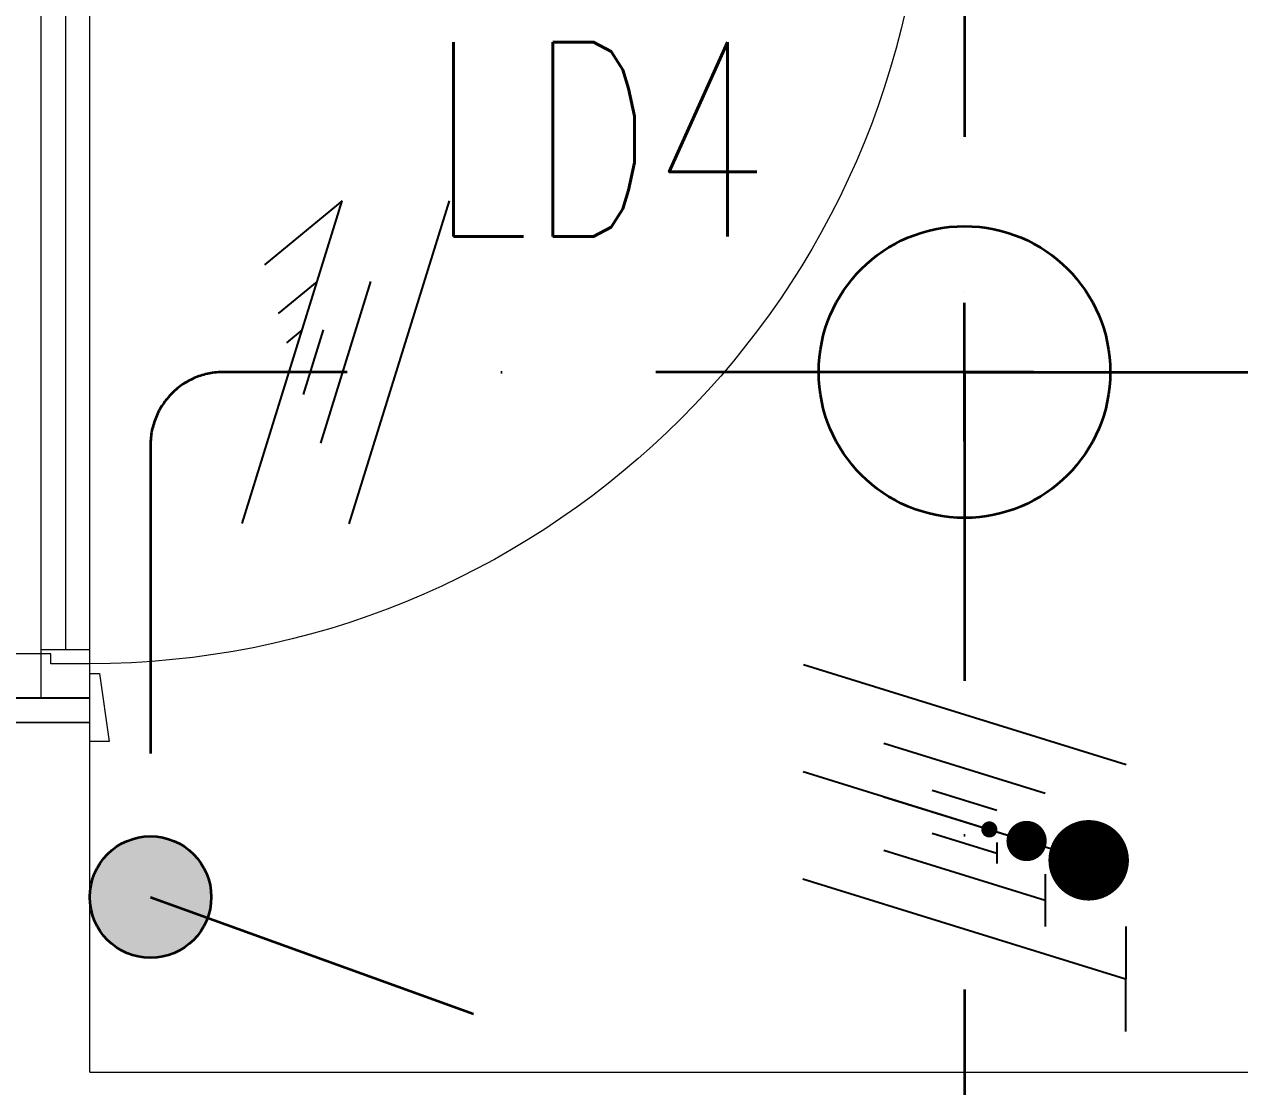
# Model space of a CAD drawing. Header units: inches. Extents: x -12418 to 57169, y -29325 to 19878.
# Drawn here: x 10431 to 11681, y -10032 to -8940 of the extents above; entities that cross this region are included whole.
import ezdxf
from ezdxf.enums import TextEntityAlignment as Align

# ---------------------------------------------------------------- set-up
doc = ezdxf.new("R2010")
doc.units = ezdxf.units.IN
doc.header["$LTSCALE"] = 25
doc.header["$MEASUREMENT"] = 0
doc.linetypes.add('DASHDOT', pattern=[25.4, 12.7, -6.35, 0, -6.35])
doc.layers.get('0').update_dxf_attribs({"color": 8})
for name, color, linetype, lineweight in [('00-Ground Floor$0$Aluminum', 251, 'Continuous', 5), ('00-Ground Floor$0$Walls', 251, 'Continuous', 5), ('00-Ground Floor$0$Wooden Joinery', 251, 'Continuous', 5), ('E-LITE-CIRC-NUMB', 6, 'Continuous', 25), ('E-LITE-CLNG @ 100', 150, 'Continuous', 35), ('E-LITE-CLNG-CNDT', 6, 'DASHDOT', 35), ('E-LITE-CTRL', 6, 'Continuous', 25), ('E-LITE-IDEN', 6, 'Continuous', 25), ('E-LITE-SWCH @ 100', 3, 'Continuous', 35), ('E-POWR-WIRE', 6, 'Continuous', 25), ('E-POWR-WIRE @ 100', 6, 'Continuous', 25), ('E-POWR-WIRE @ 20', 6, 'Continuous', 25), ('E-POWR-WIRE @ 50', 6, 'Continuous', 25)]:
    doc.layers.add(name, color=color, linetype=linetype, lineweight=lineweight)
doc.styles.add('DC_Simplex', font='SIMPLEX.shx', dxfattribs={"width": 0.7})

# ---------------------------------------------------------------- blocks, each defined once
blk = doc.blocks.new('00-Ground Floor$0$A$C72370EFE')
at = {"layer": '00-Ground Floor$0$Wooden Joinery'}
for p, q in [((-0.01, -0.03), (-0.01, -0.07)), ((0, -0.03), (-0.01, -0.03)), ((0.04, -0.03), (0.05, -0.03)), ((0.05, -0.03), (0.05, -0.07)), ((-0.01, -0.04), (-0.02, -0.04)), ((0.05, -0.04), (0.06, -0.04)), ((-0.01, -0.06), (-0.02, -0.06)), ((0.05, -0.06), (0.06, -0.06)), ((-0.05, -0.07), (-0.05, -0.16)), ((-0.03, -0.07), (-0.03, -0.16)), ((0, -0.07), (-0.01, -0.07)), ((0.04, -0.07), (0.05, -0.07)), ((0.07, -0.07), (0.07, -0.16)), ((0.09, -0.07), (0.09, -0.16)), ((-0.01, -0.17), (-0.02, -0.17)), ((-0.01, -0.17), (-0.01, -0.19)), ((0.05, -0.17), (0.06, -0.17)), ((0.05, -0.17), (0.05, -0.19)), ((-0.01, -0.19), (-0.02, -0.19)), ((0.05, -0.19), (0.06, -0.19))]:
    blk.add_line(p, q, dxfattribs=at)
for centre, radius, start, end in [((-0.02, -0.07), 0.03, 90, 180), ((0.06, -0.07), 0.03, 0, 90), ((-0.02, -0.07), 0.01, 90, 180), ((0.06, -0.07), 0.01, 0, 90), ((-0.02, -0.16), 0.03, 180, 270), ((-0.02, -0.16), 0.01, 180, 270), ((0.06, -0.16), 0.01, 270, 0), ((0.06, -0.16), 0.03, 270, 0)]:
    blk.add_arc(centre, radius, start, end, dxfattribs=at)
blk = doc.blocks.new('00-Ground Floor$0$A$C5DAD61B4')
at = {"layer": '00-Ground Floor$0$Wooden Joinery'}
for points in [[(80, 959.1), (80, 969.1), (10, 979.1), (10, 959.1)], [(940, 959.1), (940, 969.1), (1010, 979.1), (1010, 959.1)], [(70, 859.1), (70, 849.1), (0, 839.1), (0, 859.1)], [(120, 859.1), (120, 0), (80, 0), (80, 859.1)], [(950, 859.1), (950, 849.1), (1020, 839.1), (1020, 859.1)]]:
    blk.add_lwpolyline(points, close=True, dxfattribs=at)
for points in [[(45, 859.1), (45, 959.1), (20, 959.1), (20, 859.1), (45, 859.1)], [(45, 859.1), (80, 859.1), (80, 899.1), (90, 899.1), (90, 959.1), (45, 959.1), (45, 859.1)], [(975, 859.1), (940, 859.1), (940, 899.1), (930, 899.1), (930, 959.1), (975, 959.1), (975, 859.1)], [(975, 859.1), (975, 959.1), (1000, 959.1), (1000, 859.1), (975, 859.1)]]:
    blk.add_lwpolyline(points, dxfattribs=at)
blk.add_arc((80, 859.1), 860, 272.666, 0, dxfattribs=at)
at = {"layer": '00-Ground Floor$0$Wooden Joinery', "xscale": 999.9999999998854, "yscale": 999.9999999998854, "zscale": 999.9999999998854, "rotation": 180}
blk.add_blockref('00-Ground Floor$0$A$C72370EFE', (120, 0), dxfattribs=at)
blk = doc.blocks.new('00-Ground Floor$0$A$C76ae8329')
at = {"layer": '00-Ground Floor$0$Aluminum'}
for p, q in [((202.1, 404.6), (1182.1, 404.6)), ((227.1, 404.6), (227.1, 304.6)), ((1157.1, 404.6), (1157.1, 304.6)), ((227.1, 354.6), (1157.1, 354.6)), ((277.1, 354.6), (277.1, 304.6)), ((1107.1, 354.6), (1107.1, 304.6)), ((1107.1, 329.6), (277.1, 329.6)), ((202.1, 304.6), (1182.1, 304.6))]:
    blk.add_line(p, q, dxfattribs=at)
at = {"layer": '00-Ground Floor$0$Walls'}
for p, q in [((202.1, 304.6), (202.1, 404.6)), ((202.1, 304.6), (202.1, 404.6)), ((202.1, 404.6), (202.1, 304.6)), ((1182.1, 304.6), (1182.1, 404.6)), ((1182.1, 304.6), (1182.1, 404.6)), ((1182.1, 404.6), (1182.1, 304.6))]:
    blk.add_line(p, q, dxfattribs=at)
blk = doc.blocks.new('00-Ground Floor')
at = {"layer": '00-Ground Floor$0$Walls'}
for p, q in [((10397.9, -9657.4, 0), (10497.9, -9657.4, 0)), ((10497.9, -10017.4, 0), (10497.9, -9657.4, 0)), ((10497.9, -10017.4, 0), (14097.9, -10017.4, 0))]:
    blk.add_line(p, q, dxfattribs=at)
at = {"rotation": 90}
blk.add_blockref('00-Ground Floor$0$A$C76ae8329', (10802.6, -9859.9, 0), dxfattribs=at)
at = {"layer": '00-Ground Floor$0$Wooden Joinery', "xscale": -1, "rotation": 90}
blk.add_blockref('00-Ground Floor$0$A$C5DAD61B4', (11357, -8657.4, 0), dxfattribs=at)
blk = doc.blocks.new('DC_LT-CL-Point')
for p, q in [((0, -0.711), (0, 0.711)), ((0.711, 0), (-0.711, 0))]:
    blk.add_line(p, q)
blk.add_circle((0, 0), 1.5)
at = {"layer": 'E-LITE-CIRC-NUMB', "style": 'DC_Simplex', "width": 0.7, "flags": 8}
blk.add_attdef('CIRCUIT', text='', height=2, rotation=360, dxfattribs=at).set_placement((-3.364, 1.5), align=Align.RIGHT)
at = {"layer": 'E-LITE-CTRL', "style": 'DC_Simplex', "width": 0.7, "flags": 8}
blk.add_attdef('CONTROL', (3.364, -3.498), '', height=2, rotation=360, dxfattribs=at)
at = {"layer": 'E-LITE-IDEN', "style": 'DC_Simplex', "width": 0.7, "flags": 8}
blk.add_attdef('TYPE', (3.364, 1.5), '', height=2, rotation=360, dxfattribs=at)
blk = doc.blocks.new('*U27')
blk.add_hatch(color=256).paths.add_polyline_path([(-0.625, 0.625, 1), (-0.625, -0.625, 1)])
blk.add_line((-0.625, 0), (-3.947, 1.2))
blk.add_circle((-0.625, 0), 0.625)
at = {"layer": 'E-LITE-CTRL', "style": 'DC_Simplex', "width": 0.7, "flags": 8}
blk.add_attdef('CONTROL', (-26.627, -10.116), '', height=2, rotation=360, dxfattribs=at)
at = {"layer": 'E-LITE-IDEN', "style": 'DC_Simplex', "width": 0.7, "flags": 8}
blk.add_attdef('TYPE', text='', height=2, rotation=360, dxfattribs=at).set_placement((-31.991, -10.116), align=Align.RIGHT)
blk = doc.blocks.new('*U79')
for p, q in [((-0.515, -1.66), (0.515, 1.66)), ((0.515, 1.66), (-0.287, 1.001)), ((0.587, -1.663), (1.617, 1.658))]:
    blk.add_line(p, q)
blk = doc.blocks.new('*U567')
at = {"layer": 'E-POWR-WIRE @ 100', "xscale": 100, "yscale": 100, "zscale": 100}
blk.add_blockref('*U79', (10706.2, -9287.3), dxfattribs=at)
at = {"layer": 'E-POWR-WIRE @ 20', "xscale": 20, "yscale": 20, "zscale": 20}
blk.add_blockref('*U79', (10706.2, -9287.3), dxfattribs=at)
at = {"layer": 'E-POWR-WIRE @ 50', "xscale": 50, "yscale": 50, "zscale": 50}
blk.add_blockref('*U79', (10706.2, -9287.3), dxfattribs=at)
blk = doc.blocks.new('*U86')
for p, q in [((-1.658, 1.617), (1.663, 0.587)), ((-1.66, 0.515), (1.66, -0.515)), ((-1.663, -0.587), (1.658, -1.617)), ((1.659, -1.078), (1.657, -2.157))]:
    blk.add_line(p, q)
at = {"const_width": 0.414}
blk.add_lwpolyline([(1.278, -0.19, 1), (1.277, -0.604, 1)], format="xyb", close=True, dxfattribs=at)
blk = doc.blocks.new('*U779')
at = {"layer": 'E-POWR-WIRE @ 100', "xscale": 100, "yscale": 100, "zscale": 100}
blk.add_blockref('*U86', (11397.9, -9759.9, 0), dxfattribs=at)
at = {"layer": 'E-POWR-WIRE @ 20', "xscale": 20, "yscale": 20, "zscale": 20}
blk.add_blockref('*U86', (11397.9, -9759.9, 0), dxfattribs=at)
at = {"layer": 'E-POWR-WIRE @ 50', "xscale": 50, "yscale": 50, "zscale": 50}
blk.add_blockref('*U86', (11397.9, -9759.9, 0), dxfattribs=at)

msp = doc.modelspace()

# ---------------------------------------------------------------- linework, layer by layer
at = {"layer": 'E-LITE-CLNG-CNDT', "elevation": 0}
for points in [[(19849.5, -3384.8), (18053.4, -3384.8, 0.414214), (17978.4, -3459.8), (17978.4, -8588, -0.414214), (17903.4, -8663), (11473.1, -8663, 0.414124), (11398.1, -8738), (11397.9, -9297.4)], [(11397.9, -9297.4), (10635.4, -9297.4, 0.414214), (10560.4, -9372.4), (10560.4, -9837.4)], [(11397.9, -9297.4), (11397.9, -10222.4, -0.414214), (11322.9, -10297.4), (11031.3, -10297.4, 0.414214), (10956.3, -10372.4), (10956.3, -10692.4)]]:
    msp.add_lwpolyline(points, format="xyb", dxfattribs=at)
msp.add_lwpolyline([(11397.9, -9297.4), (13269, -9297.4)], dxfattribs=at)

# ---------------------------------------------------------------- block references
at = {"layer": 'E-LITE-CLNG @ 100'}
ref = msp.add_blockref('DC_LT-CL-Point', (11397.9, -9297.4, 0), dxfattribs=dict(at, xscale=99.99999999999999, yscale=99.99999999999999, zscale=99.99999999999999))
ref.add_attrib('TYPE', 'LD4', (10848.2, -9158.1, 0), dxfattribs={"layer": 'E-LITE-IDEN', "height": 200, "style": 'DC_Simplex', "width": 0.7, "flags": 8})
at = {"layer": 'E-LITE-CLNG-CNDT'}
msp.add_blockref('00-Ground Floor', (0, 0), dxfattribs=at)
at = {"layer": 'E-LITE-SWCH @ 100', "xscale": 100, "yscale": 100, "zscale": 100, "rotation": 180}
msp.add_blockref('*U27', (10497.9, -9837.4, 0), dxfattribs=at)
at = {"layer": 'E-POWR-WIRE'}
for name in ['*U567', '*U779']:
    msp.add_blockref(name, (0, 0), dxfattribs=at)

doc.saveas('drawing.dxf')
